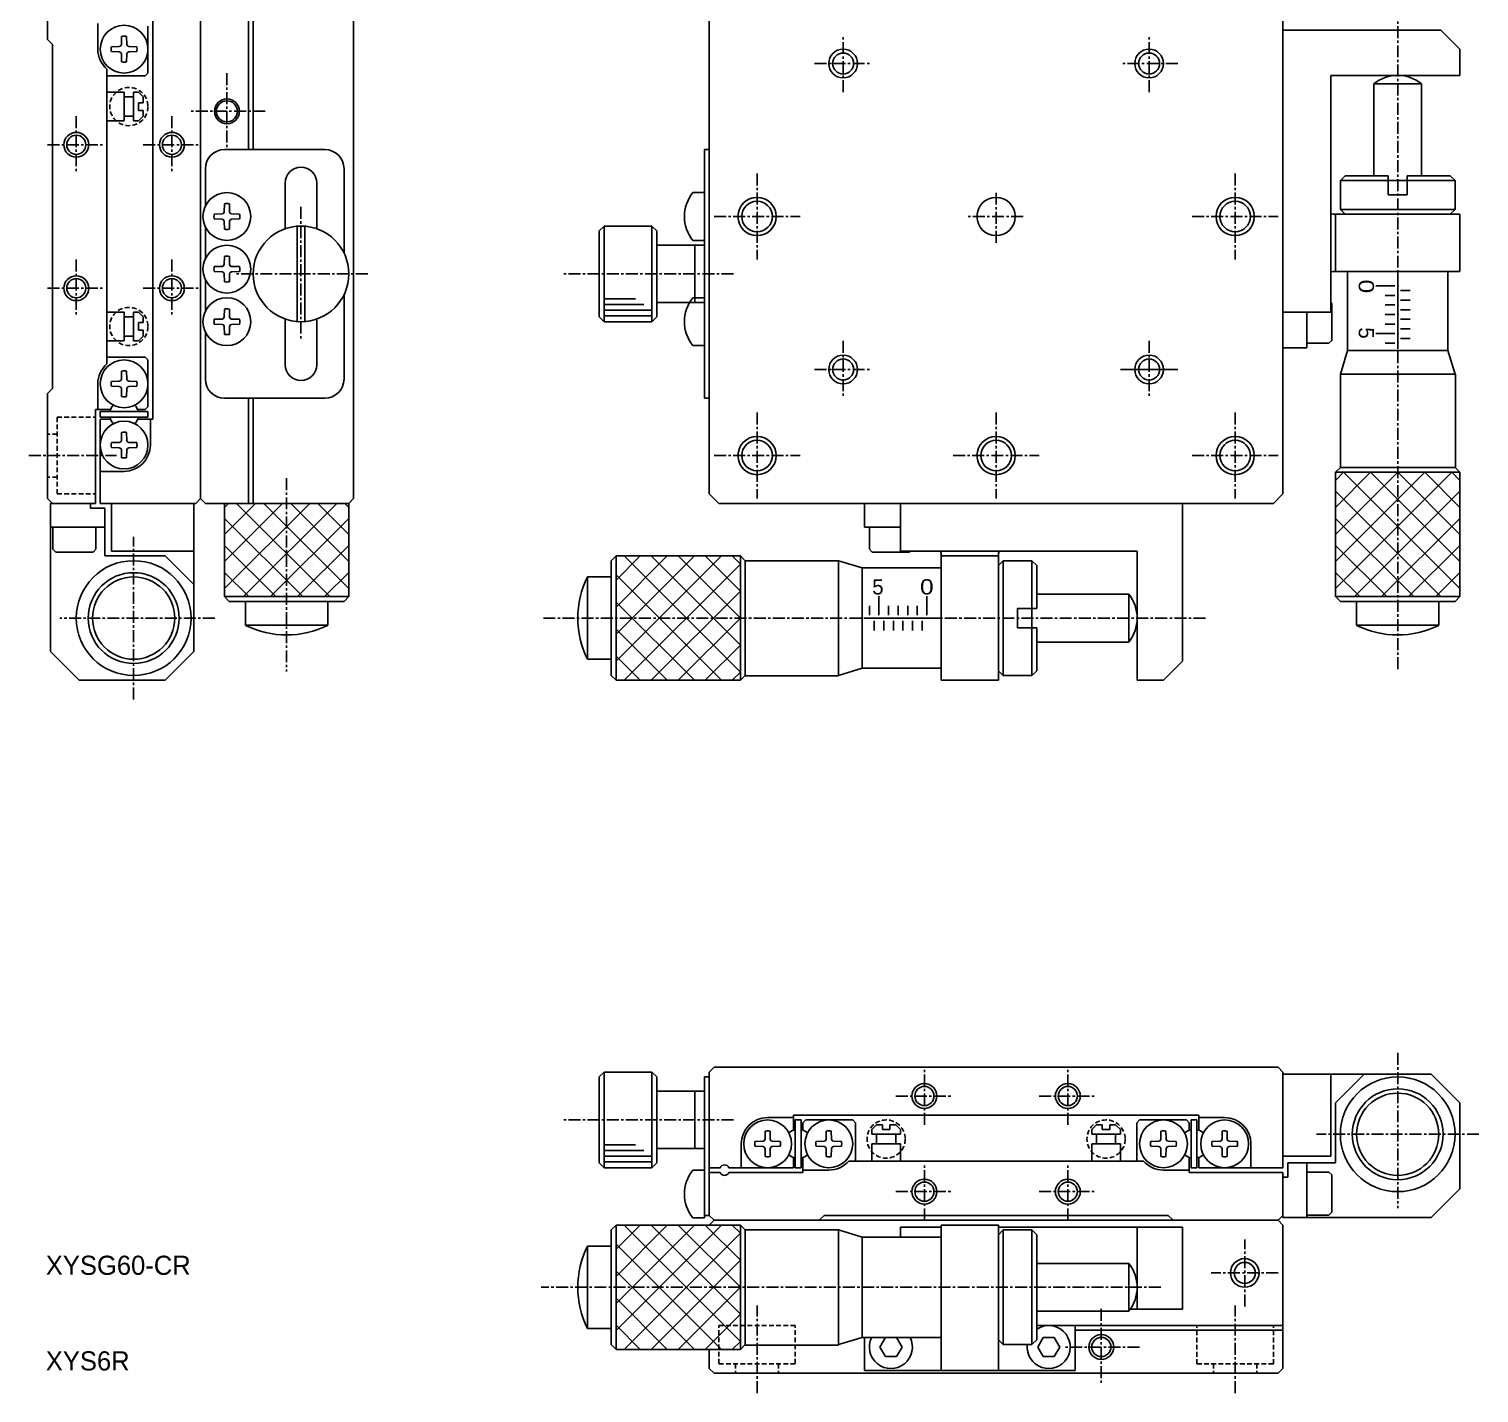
# Model space of a CAD drawing. Extents: x 119 to 455, y 76 to 303.
# Drawn here: x 119.4 to 271.1, y 76.4 to 219 of the extents above; entities that cross this region are included whole.
import ezdxf

# ---------------------------------------------------------------- set-up
doc = ezdxf.new("R2010")
doc.units = 0
doc.linetypes.add('CENTER', pattern=[2, 1.25, -0.25, 0.25, -0.25])
doc.linetypes.add('DASHED', pattern=[0.75, 0.5, -0.25])
doc.layers.get('0').update_dxf_attribs({"linetype": 'CONTINUOUS'})
doc.layers.add('CENTER', color=1, linetype='CENTER')

msp = doc.modelspace()

# ---------------------------------------------------------------- linework, layer by layer
at = {"color": 7, "linetype": 'CONTINUOUS'}
for p, q in [((142.35, 229.39), (142.35, 206.39)), ((142.85, 229.39), (142.85, 206.39)), ((121.35, 228.89), (121.35, 217.89)), ((137.35, 169.89), (137.35, 228.89)), ((137.35, 228.89), (137.35, 217.89)), ((153.35, 228.89), (153.35, 169.89)), ((190.55, 170.39), (190.55, 228.39)), ((250.55, 170.39), (250.55, 228.39)), ((132.35, 220.59), (132.35, 178.19)), ((126.6, 216.89), (126.6, 219.59)), ((131.85, 214.39), (131.85, 219.29)), ((267.05, 218.89), (250.55, 218.89)), ((269.05, 216.89), (267.05, 218.89)), ((121.35, 217.89), (121.85, 217.39)), ((121.85, 181.39), (121.85, 217.39)), ((128.85, 217.16), (128.03, 217.15)), ((128.85, 217.16), (129.02, 217.24)), ((129.08, 217.37), (129.02, 217.24)), ((129.08, 217.37), (129.09, 218.21)), ((129.63, 217.37), (129.61, 218.21)), ((129.63, 217.37), (129.69, 217.24)), ((129.85, 217.16), (129.69, 217.24)), ((129.85, 217.16), (130.68, 217.15)), ((269.05, 216.89), (269.05, 214.14)), ((128.85, 216.61), (128.03, 216.63)), ((128.85, 216.61), (129.02, 216.54)), ((129.08, 216.41), (129.02, 216.54)), ((129.08, 216.41), (129.09, 215.56)), ((129.63, 216.41), (129.61, 215.56)), ((129.63, 216.41), (129.69, 216.54)), ((129.85, 216.61), (129.69, 216.54)), ((129.85, 216.61), (130.68, 216.63)), ((127.55, 183.97), (127.55, 214.81)), ((131.55, 214.09), (127.55, 214.09)), ((131.55, 214.09), (131.85, 214.39)), ((255.55, 214.14), (255.55, 189.39)), ((255.55, 214.14), (269.05, 214.14)), ((127.55, 212.39), (129.35, 212.39)), ((129.35, 212.39), (129.35, 209.39)), ((130.85, 212.39), (130.35, 212.39)), ((130.35, 212.39), (130.35, 209.39)), ((130.85, 212.39), (131.35, 211.89)), ((265.05, 213.26), (260.05, 213.26)), ((260.05, 213.26), (260.05, 203.64)), ((265.05, 213.26), (265.05, 203.64)), ((130.35, 211.89), (129.35, 211.89)), ((130.85, 210.49), (130.85, 211.29)), ((131.35, 211.29), (130.85, 211.29)), ((131.35, 211.29), (131.35, 211.89)), ((129.35, 209.39), (127.55, 209.39)), ((129.35, 209.89), (130.35, 209.89)), ((130.85, 209.39), (130.35, 209.39)), ((131.35, 210.49), (130.85, 210.49)), ((130.85, 209.39), (131.35, 209.89)), ((131.35, 209.89), (131.35, 210.49)), ((150.35, 206.39), (139.85, 206.39)), ((190.05, 206.39), (190.05, 180.39)), ((190.05, 206.39), (190.55, 206.39)), ((137.85, 204.39), (137.85, 200.48)), ((152.35, 204.39), (152.35, 195.57)), ((257.05, 203.64), (256.55, 203.14)), ((261.55, 203.64), (257.05, 203.64)), ((261.55, 201.64), (261.55, 203.64)), ((268.05, 203.64), (263.55, 203.64)), ((263.55, 203.64), (263.55, 201.64)), ((268.05, 203.64), (268.55, 203.14)), ((146.2, 198.03), (146.2, 202.89)), ((149.5, 198.17), (149.5, 202.89)), ((190.05, 201.89), (188.83, 201.89)), ((261.55, 203.14), (256.55, 203.14)), ((256.55, 203.14), (256.55, 200.14)), ((263.55, 203.14), (261.55, 203.14)), ((268.55, 203.14), (263.55, 203.14)), ((268.55, 200.14), (268.55, 203.14)), ((139.83, 199.89), (139.84, 200.71)), ((140.38, 199.89), (140.36, 200.71)), ((263.55, 201.64), (261.55, 201.64)), ((139.62, 199.66), (138.78, 199.65)), ((139.62, 199.11), (138.78, 199.13)), ((139.62, 199.66), (139.76, 199.72)), ((139.62, 199.11), (139.76, 199.05)), ((139.83, 199.89), (139.76, 199.72)), ((139.83, 198.89), (139.76, 199.05)), ((139.83, 198.89), (139.84, 198.06)), ((140.38, 198.89), (140.36, 198.06)), ((140.38, 199.89), (140.45, 199.72)), ((140.38, 198.89), (140.45, 199.05)), ((140.59, 199.66), (140.45, 199.72)), ((140.59, 199.11), (140.45, 199.05)), ((140.59, 199.66), (141.43, 199.65)), ((140.59, 199.11), (141.43, 199.13)), ((256.05, 199.64), (269.05, 199.64)), ((256.05, 199.64), (256.05, 193.64)), ((268.55, 200.14), (256.55, 200.14)), ((257.05, 199.64), (256.55, 200.14)), ((268.55, 200.14), (268.05, 199.64)), ((269.05, 193.64), (269.05, 199.64)), ((137.85, 198.3), (137.85, 194.98)), ((147.45, 188.4), (147.45, 198.37)), ((148.25, 188.4), (148.25, 198.37)), ((179.05, 197.89), (179.55, 198.39)), ((179.05, 197.89), (179.05, 188.89)), ((179.55, 198.39), (179.55, 188.39)), ((184.55, 198.39), (179.55, 198.39)), ((184.55, 198.39), (184.55, 188.39)), ((184.55, 198.39), (185.05, 197.89)), ((185.05, 197.89), (185.05, 188.89)), ((190.05, 196.39), (185.05, 196.39)), ((190.05, 196.89), (188.83, 196.89)), ((189.05, 196.39), (189.05, 190.39)), ((139.62, 194.16), (138.78, 194.15)), ((139.62, 194.16), (139.76, 194.22)), ((139.83, 194.39), (139.76, 194.22)), ((139.83, 194.39), (139.84, 195.21)), ((140.38, 194.39), (140.36, 195.21)), ((140.38, 194.39), (140.45, 194.22)), ((140.59, 194.16), (140.45, 194.22)), ((140.59, 194.16), (141.43, 194.15)), ((137.85, 192.8), (137.85, 189.48)), ((139.62, 193.61), (138.78, 193.63)), ((139.62, 193.61), (139.76, 193.55)), ((139.83, 193.39), (139.76, 193.55)), ((139.83, 193.39), (139.84, 192.56)), ((140.38, 193.39), (140.36, 192.56)), ((140.38, 193.39), (140.45, 193.55)), ((140.59, 193.61), (140.45, 193.55)), ((140.59, 193.61), (141.43, 193.63)), ((256.05, 193.64), (269.05, 193.64)), ((257.3, 185.39), (257.3, 193.64)), ((262.55, 193.64), (262.55, 185.64)), ((267.8, 193.64), (267.8, 185.39)), ((152.35, 191.21), (152.35, 182.39)), ((262.25, 192.14), (260.25, 192.14)), ((262.25, 191.14), (261.25, 191.14)), ((262.85, 191.64), (263.85, 191.64)), ((139.83, 188.89), (139.84, 189.71)), ((140.38, 188.89), (140.36, 189.71)), ((190.05, 190.39), (185.05, 190.39)), ((190.05, 190.89), (188.83, 190.89)), ((255.65, 190.34), (255.55, 190.44)), ((255.65, 190.34), (255.65, 186.44)), ((261.25, 190.14), (262.25, 190.14)), ((262.85, 190.64), (263.85, 190.64)), ((262.85, 189.64), (263.85, 189.64)), ((129.35, 189.39), (127.55, 189.39)), ((129.35, 186.39), (129.35, 189.39)), ((129.35, 188.89), (130.35, 188.89)), ((130.85, 189.39), (130.35, 189.39)), ((130.35, 186.39), (130.35, 189.39)), ((130.85, 189.39), (131.35, 188.89)), ((131.35, 188.29), (130.85, 188.29)), ((130.85, 188.29), (130.85, 187.49)), ((131.35, 188.89), (131.35, 188.29)), ((139.62, 188.66), (138.78, 188.65)), ((139.62, 188.11), (138.78, 188.13)), ((139.62, 188.66), (139.76, 188.72)), ((139.62, 188.11), (139.76, 188.05)), ((139.83, 188.89), (139.76, 188.72)), ((139.83, 187.89), (139.76, 188.05)), ((140.38, 188.89), (140.45, 188.72)), ((140.38, 187.89), (140.45, 188.05)), ((140.59, 188.66), (140.45, 188.72)), ((140.59, 188.11), (140.45, 188.05)), ((140.59, 188.66), (141.43, 188.65)), ((140.59, 188.11), (141.43, 188.13)), ((146.2, 183.89), (146.2, 188.74)), ((149.5, 183.89), (149.5, 188.6)), ((179.55, 188.39), (179.05, 188.89)), ((184.55, 188.39), (179.55, 188.39)), ((185.05, 188.89), (184.55, 188.39)), ((255.55, 189.39), (250.55, 189.39)), ((253.05, 189.39), (253.05, 185.64)), ((261.25, 189.14), (262.25, 189.14)), ((261.25, 188.14), (262.25, 188.14)), ((262.85, 188.64), (263.85, 188.64)), ((130.35, 186.89), (129.35, 186.89)), ((131.35, 187.49), (130.85, 187.49)), ((130.85, 186.39), (131.35, 186.89)), ((131.35, 187.49), (131.35, 186.89)), ((137.85, 187.3), (137.85, 182.39)), ((139.83, 187.89), (139.84, 187.06)), ((140.38, 187.89), (140.36, 187.06)), ((260.25, 187.14), (262.25, 187.14)), ((262.85, 187.64), (263.85, 187.64)), ((262.85, 186.64), (263.85, 186.64)), ((127.55, 186.39), (129.35, 186.39)), ((130.85, 186.39), (130.35, 186.39)), ((190.05, 185.89), (188.83, 185.89)), ((253.05, 185.64), (250.55, 185.64)), ((253.05, 186.14), (255.35, 186.14)), ((255.35, 186.14), (255.65, 186.44)), ((257.3, 185.39), (256.55, 182.89)), ((267.8, 185.39), (257.3, 185.39)), ((261.25, 186.14), (262.25, 186.14)), ((267.8, 185.39), (268.55, 182.89)), ((131.55, 184.69), (127.55, 184.69)), ((131.55, 184.69), (131.85, 184.39)), ((131.85, 184.39), (131.85, 179.49)), ((128.85, 182.16), (128.03, 182.15)), ((128.85, 182.16), (129.02, 182.24)), ((129.08, 182.37), (129.02, 182.24)), ((129.08, 182.37), (129.09, 183.21)), ((129.63, 182.37), (129.61, 183.21)), ((129.63, 182.37), (129.69, 182.24)), ((129.85, 182.16), (129.69, 182.24)), ((129.85, 182.16), (130.68, 182.15)), ((239.55, 183.39), (233.55, 183.39)), ((256.55, 182.89), (256.55, 173.14)), ((256.55, 182.89), (268.55, 182.89)), ((268.59, 182.89), (268.59, 173.14)), ((121.85, 181.39), (121.35, 180.89)), ((121.35, 169.89), (121.35, 180.89)), ((126.6, 181.89), (126.6, 179.19)), ((128.85, 181.61), (128.03, 181.63)), ((128.85, 181.61), (129.02, 181.54)), ((129.08, 181.41), (129.02, 181.54)), ((129.08, 181.41), (129.09, 180.56)), ((129.63, 181.41), (129.61, 180.56)), ((129.63, 181.41), (129.69, 181.54)), ((129.85, 181.61), (129.69, 181.54)), ((129.85, 181.61), (130.68, 181.63)), ((137.35, 169.89), (137.35, 180.89)), ((126.35, 179.19), (127.94, 179.19)), ((126.35, 169.39), (126.35, 179.19)), ((126.85, 178.39), (126.85, 178.99)), ((126.85, 178.99), (131.85, 178.99)), ((131.55, 179.19), (130.77, 179.19)), ((131.55, 179.19), (131.85, 179.49)), ((131.85, 178.99), (131.85, 178.39)), ((150.35, 180.39), (139.85, 180.39)), ((142.35, 180.39), (142.35, 169.39)), ((142.85, 180.39), (142.85, 169.39)), ((190.05, 180.39), (190.55, 180.39)), ((126.85, 178.39), (131.85, 178.39)), ((126.85, 178.19), (127.94, 178.19)), ((126.85, 169.39), (126.85, 178.19)), ((132.35, 178.19), (130.77, 178.19)), ((132.1, 175.49), (132.1, 178.19)), ((129.08, 175.97), (129.02, 175.84)), ((129.08, 175.97), (129.09, 176.81)), ((129.63, 175.97), (129.61, 176.81)), ((129.63, 175.97), (129.69, 175.84)), ((128.85, 175.76), (128.03, 175.75)), ((128.85, 175.21), (128.03, 175.23)), ((128.85, 175.76), (129.02, 175.84)), ((128.85, 175.21), (129.02, 175.14)), ((129.08, 175.01), (129.02, 175.14)), ((129.08, 175.01), (129.09, 174.16)), ((129.63, 175.01), (129.61, 174.16)), ((129.63, 175.01), (129.69, 175.14)), ((129.85, 175.76), (129.69, 175.84)), ((129.85, 175.21), (129.69, 175.14)), ((129.85, 175.76), (130.68, 175.75)), ((129.85, 175.21), (130.68, 175.23)), ((256.05, 172.64), (256.55, 173.14)), ((256.55, 173.14), (268.55, 173.14)), ((268.55, 173.14), (269.05, 172.64)), ((129.35, 172.74), (126.85, 172.74)), ((269.05, 172.64), (256.05, 172.64)), ((256.05, 159.64), (256.05, 172.64)), ((269.05, 159.64), (269.05, 172.64)), ((121.35, 169.89), (121.85, 169.39)), ((136.85, 169.39), (137.35, 169.89)), ((137.35, 169.89), (137.85, 169.39)), ((152.85, 169.39), (153.35, 169.89)), ((191.55, 169.39), (190.55, 170.39)), ((249.55, 169.39), (250.55, 170.39)), ((121.65, 153.89), (121.65, 169.39)), ((126.35, 169.39), (121.65, 169.39)), ((125.85, 168.89), (125.85, 169.39)), ((125.85, 168.89), (127.35, 168.89)), ((126.85, 169.39), (136.85, 169.39)), ((127.35, 163.89), (127.35, 168.89)), ((128.05, 164.39), (128.05, 169.39)), ((136.65, 169.39), (136.65, 153.89)), ((152.85, 169.39), (137.85, 169.39)), ((139.85, 159.64), (139.85, 169.39)), ((152.85, 159.64), (152.85, 169.39)), ((249.55, 169.39), (191.55, 169.39)), ((206.8, 166.89), (206.8, 169.39)), ((210.55, 164.39), (210.55, 169.39)), ((240.05, 152.89), (240.05, 169.39)), ((127.35, 166.89), (121.65, 166.89)), ((121.9, 166.89), (121.9, 164.59)), ((126.4, 166.89), (126.4, 164.59)), ((210.55, 166.89), (206.8, 166.89)), ((207.3, 166.89), (207.3, 164.59)), ((122.2, 164.29), (121.9, 164.59)), ((122.2, 164.29), (126.1, 164.29)), ((126.4, 164.59), (126.1, 164.29)), ((133.65, 163.89), (127.35, 163.89)), ((128.05, 164.39), (136.65, 164.39)), ((133.65, 163.89), (136.65, 160.89)), ((180.3, 163.39), (180.8, 163.89)), ((180.8, 150.89), (180.8, 163.89)), ((180.8, 163.89), (193.8, 163.89)), ((193.8, 150.89), (193.8, 163.89)), ((193.8, 163.89), (194.3, 163.39)), ((207.3, 164.59), (207.6, 164.29)), ((211.5, 164.29), (207.6, 164.29)), ((235.3, 164.39), (210.55, 164.39)), ((211.5, 164.29), (211.6, 164.39)), ((214.8, 163.89), (214.8, 150.89)), ((220.8, 163.89), (214.8, 163.89)), ((220.8, 163.89), (220.8, 150.89)), ((235.3, 164.39), (235.3, 150.89)), ((180.3, 151.39), (180.3, 163.39)), ((194.3, 163.39), (194.3, 151.39)), ((204.05, 163.39), (194.3, 163.39)), ((206.55, 162.64), (204.05, 163.39)), ((204.05, 163.39), (204.05, 151.39)), ((206.55, 152.14), (206.55, 162.64)), ((206.55, 162.64), (214.8, 162.64)), ((220.8, 162.89), (221.3, 163.39)), ((221.3, 151.39), (221.3, 163.39)), ((224.3, 163.39), (221.3, 163.39)), ((224.3, 158.39), (224.3, 163.39)), ((224.8, 162.89), (224.3, 163.39)), ((224.8, 158.39), (224.8, 162.89)), ((177.8, 161.69), (177.8, 153.09)), ((180.3, 161.69), (177.8, 161.69)), ((139.85, 159.64), (152.85, 159.64)), ((139.85, 159.64), (140.35, 159.14)), ((152.35, 159.14), (152.85, 159.64)), ((208.3, 159.69), (208.3, 157.69)), ((213.3, 157.69), (213.3, 159.69)), ((234.42, 159.89), (224.8, 159.89)), ((234.42, 154.89), (234.42, 159.89)), ((269.05, 159.64), (256.05, 159.64)), ((256.55, 159.14), (256.05, 159.64)), ((269.05, 159.64), (268.55, 159.14)), ((140.35, 159.14), (152.35, 159.14)), ((142.05, 156.64), (142.05, 159.14)), ((150.65, 159.14), (150.65, 156.64)), ((207.3, 158.69), (207.3, 157.69)), ((209.3, 158.69), (209.3, 157.69)), ((210.3, 158.69), (210.3, 157.69)), ((211.3, 158.69), (211.3, 157.69)), ((212.3, 157.69), (212.3, 158.69)), ((222.8, 158.39), (224.8, 158.39)), ((222.8, 156.39), (222.8, 158.39)), ((224.3, 156.39), (224.3, 158.39)), ((268.55, 159.14), (256.55, 159.14)), ((258.25, 159.14), (258.25, 156.64)), ((266.85, 156.64), (266.85, 159.14)), ((150.65, 156.64), (142.05, 156.64)), ((214.8, 157.39), (206.8, 157.39)), ((207.8, 157.09), (207.8, 156.09)), ((208.8, 157.09), (208.8, 156.09)), ((209.8, 157.09), (209.8, 156.09)), ((210.8, 157.09), (210.8, 156.09)), ((211.8, 157.09), (211.8, 156.09)), ((212.8, 157.09), (212.8, 156.09)), ((224.8, 156.39), (222.8, 156.39)), ((224.3, 151.39), (224.3, 156.39)), ((224.8, 151.89), (224.8, 156.39)), ((258.25, 156.64), (266.85, 156.64)), ((234.42, 154.89), (224.8, 154.89)), ((121.65, 153.89), (124.65, 150.89)), ((133.65, 150.89), (136.65, 153.89)), ((177.8, 153.09), (180.3, 153.09)), ((206.55, 152.14), (204.05, 151.39)), ((214.8, 152.14), (206.55, 152.14)), ((221.3, 151.39), (220.8, 151.89)), ((224.8, 151.89), (224.3, 151.39)), ((238.05, 150.89), (240.05, 152.89)), ((133.65, 150.89), (124.65, 150.89)), ((180.8, 150.89), (180.3, 151.39)), ((180.8, 150.89), (193.8, 150.89)), ((194.3, 151.39), (193.8, 150.89)), ((204.05, 151.35), (194.3, 151.35)), ((214.8, 150.89), (220.8, 150.89)), ((221.3, 151.39), (224.3, 151.39)), ((238.05, 150.89), (235.3, 150.89)), ((179.05, 109.41), (179.55, 109.91)), ((179.05, 109.41), (179.05, 100.41)), ((179.55, 109.91), (179.55, 99.91)), ((184.55, 109.91), (179.55, 109.91)), ((184.55, 109.91), (184.55, 99.91)), ((184.55, 109.91), (185.05, 109.41)), ((185.05, 109.41), (185.05, 100.41)), ((190.05, 109.41), (190.55, 109.41)), ((190.05, 94.66), (190.05, 109.41)), ((190.55, 109.91), (191.05, 110.41)), ((190.55, 94.91), (190.55, 109.91)), ((250.05, 110.41), (191.05, 110.41)), ((250.55, 109.91), (250.05, 110.41)), ((250.55, 99.91), (250.55, 109.91)), ((250.55, 109.71), (266.05, 109.71)), ((255.55, 101.11), (255.55, 109.71)), ((256.05, 106.71), (259.05, 109.71)), ((269.05, 106.71), (266.05, 109.71)), ((190.05, 107.91), (185.05, 107.91)), ((189.05, 107.91), (189.05, 101.91)), ((256.05, 106.71), (256.05, 100.41)), ((269.05, 106.71), (269.05, 97.71)), ((196.65, 105.16), (199.35, 105.16)), ((199.35, 105.41), (199.35, 103.82)), ((199.35, 105.41), (241.75, 105.41)), ((199.55, 104.91), (200.15, 104.91)), ((199.55, 99.91), (199.55, 104.91)), ((200.15, 99.91), (200.15, 104.91)), ((200.35, 104.61), (200.65, 104.91)), ((205.55, 104.91), (200.65, 104.91)), ((205.85, 104.61), (205.55, 104.91)), ((235.25, 104.61), (235.55, 104.91)), ((235.55, 104.91), (240.45, 104.91)), ((240.75, 104.61), (240.45, 104.91)), ((240.95, 104.91), (241.55, 104.91)), ((240.95, 99.91), (240.95, 104.91)), ((241.55, 99.91), (241.55, 104.91)), ((241.75, 105.41), (241.75, 103.82)), ((244.45, 105.16), (241.75, 105.16)), ((196.38, 102.91), (196.39, 103.73)), ((196.93, 102.91), (196.91, 103.73)), ((200.35, 104.61), (200.35, 103.82)), ((202.78, 102.91), (202.79, 103.73)), ((203.33, 102.91), (203.31, 103.73)), ((205.85, 104.61), (205.85, 100.61)), ((207.55, 103.91), (208.05, 104.41)), ((207.55, 103.91), (207.55, 103.41)), ((207.55, 103.41), (210.55, 103.41)), ((208.65, 104.41), (208.05, 104.41)), ((208.05, 103.41), (208.05, 102.41)), ((208.65, 104.41), (208.65, 103.91)), ((209.45, 103.91), (208.65, 103.91)), ((210.05, 104.41), (209.45, 104.41)), ((209.45, 104.41), (209.45, 103.91)), ((210.55, 103.91), (210.05, 104.41)), ((210.05, 102.41), (210.05, 103.41)), ((210.55, 103.91), (210.55, 103.41)), ((230.55, 103.91), (231.05, 104.41)), ((230.55, 103.91), (230.55, 103.41)), ((233.55, 103.41), (230.55, 103.41)), ((231.05, 104.41), (231.65, 104.41)), ((231.05, 102.41), (231.05, 103.41)), ((231.65, 104.41), (231.65, 103.91)), ((231.65, 103.91), (232.45, 103.91)), ((232.45, 104.41), (233.05, 104.41)), ((232.45, 104.41), (232.45, 103.91)), ((233.55, 103.91), (233.05, 104.41)), ((233.05, 103.41), (233.05, 102.41)), ((233.55, 103.91), (233.55, 103.41)), ((235.25, 104.61), (235.25, 100.61)), ((237.78, 102.91), (237.79, 103.73)), ((238.33, 102.91), (238.31, 103.73)), ((240.75, 104.61), (240.75, 103.82)), ((244.18, 102.91), (244.19, 103.73)), ((244.73, 102.91), (244.71, 103.73)), ((190.05, 101.91), (185.05, 101.91)), ((193.9, 102.41), (193.9, 99.91)), ((196.17, 102.68), (195.33, 102.67)), ((196.17, 102.13), (195.33, 102.15)), ((196.17, 102.68), (196.3, 102.74)), ((196.17, 102.13), (196.3, 102.07)), ((196.38, 102.91), (196.3, 102.74)), ((196.38, 101.91), (196.3, 102.07)), ((196.38, 101.91), (196.39, 101.08)), ((196.93, 101.91), (196.91, 101.08)), ((196.93, 102.91), (197, 102.74)), ((196.93, 101.91), (197, 102.07)), ((197.13, 102.68), (197, 102.74)), ((197.13, 102.13), (197, 102.07)), ((197.13, 102.68), (197.98, 102.67)), ((197.13, 102.13), (197.98, 102.15)), ((202.57, 102.68), (201.73, 102.67)), ((202.57, 102.13), (201.73, 102.15)), ((202.57, 102.68), (202.7, 102.74)), ((202.57, 102.13), (202.7, 102.07)), ((202.78, 102.91), (202.7, 102.74)), ((202.78, 101.91), (202.7, 102.07)), ((202.78, 101.91), (202.79, 101.08)), ((203.33, 101.91), (203.31, 101.08)), ((203.33, 102.91), (203.4, 102.74)), ((203.33, 101.91), (203.4, 102.07)), ((203.53, 102.68), (203.4, 102.74)), ((203.53, 102.13), (203.4, 102.07)), ((203.53, 102.68), (204.38, 102.67)), ((203.53, 102.13), (204.38, 102.15)), ((207.55, 102.41), (210.55, 102.41)), ((207.55, 100.61), (207.55, 102.41)), ((210.55, 102.41), (210.55, 100.61)), ((233.55, 102.41), (230.55, 102.41)), ((230.55, 102.41), (230.55, 100.61)), ((233.55, 100.61), (233.55, 102.41)), ((237.57, 102.68), (236.73, 102.67)), ((237.57, 102.13), (236.73, 102.15)), ((237.57, 102.68), (237.7, 102.74)), ((237.57, 102.13), (237.7, 102.07)), ((237.78, 102.91), (237.7, 102.74)), ((237.78, 101.91), (237.7, 102.07)), ((237.78, 101.91), (237.79, 101.08)), ((238.33, 101.91), (238.31, 101.08)), ((238.33, 102.91), (238.4, 102.74)), ((238.33, 101.91), (238.4, 102.07)), ((238.53, 102.68), (238.4, 102.74)), ((238.53, 102.13), (238.4, 102.07)), ((238.53, 102.68), (239.38, 102.67)), ((238.53, 102.13), (239.38, 102.15)), ((243.97, 102.68), (243.13, 102.67)), ((243.97, 102.13), (243.13, 102.15)), ((243.97, 102.68), (244.1, 102.74)), ((243.97, 102.13), (244.1, 102.07)), ((244.18, 102.91), (244.1, 102.74)), ((244.18, 101.91), (244.1, 102.07)), ((244.18, 101.91), (244.19, 101.08)), ((244.73, 101.91), (244.71, 101.08)), ((244.73, 102.91), (244.8, 102.74)), ((244.73, 101.91), (244.8, 102.07)), ((244.93, 102.68), (244.8, 102.74)), ((244.93, 102.13), (244.8, 102.07)), ((244.93, 102.68), (245.78, 102.67)), ((244.93, 102.13), (245.78, 102.15)), ((247.2, 102.41), (247.2, 99.91)), ((179.55, 99.91), (179.05, 100.41)), ((185.05, 100.41), (184.55, 99.91)), ((199.35, 99.91), (199.35, 100.99)), ((200.35, 99.41), (200.35, 100.99)), ((235.97, 100.61), (205.13, 100.61)), ((240.75, 99.41), (240.75, 100.99)), ((241.75, 99.91), (241.75, 100.99)), ((255.55, 101.11), (250.55, 101.11)), ((251.05, 98.91), (251.05, 100.41)), ((256.05, 100.41), (251.05, 100.41)), ((253.05, 100.41), (253.05, 94.71)), ((184.55, 99.91), (179.55, 99.91)), ((190.05, 99.66), (188.83, 99.66)), ((190.55, 99.91), (191.69, 99.91)), ((190.55, 99.41), (191.69, 99.41)), ((199.35, 99.91), (192.61, 99.91)), ((200.35, 99.41), (192.61, 99.41)), ((200.15, 99.91), (199.55, 99.91)), ((203.05, 99.66), (200.35, 99.66)), ((238.05, 99.66), (240.75, 99.66)), ((250.55, 99.41), (240.75, 99.41)), ((241.55, 99.91), (240.95, 99.91)), ((250.55, 99.91), (241.75, 99.91)), ((250.55, 99.41), (250.55, 94.71)), ((251.05, 98.91), (250.55, 98.91)), ((253.05, 99.46), (255.35, 99.46)), ((255.35, 99.46), (255.65, 99.16)), ((255.65, 95.26), (255.65, 99.16)), ((266.05, 94.71), (269.05, 97.71)), ((190.05, 94.66), (188.83, 94.66)), ((190.05, 94.91), (190.55, 94.91)), ((191.05, 94.41), (190.55, 94.91)), ((191.05, 94.41), (190.55, 93.91)), ((191.05, 94.41), (250.05, 94.41)), ((191.05, 94.41), (202.05, 94.41)), ((202.05, 94.41), (202.55, 94.91)), ((238.55, 94.91), (202.55, 94.91)), ((238.55, 94.91), (239.05, 94.41)), ((250.05, 94.41), (239.05, 94.41)), ((250.05, 94.41), (250.55, 94.91)), ((250.55, 93.91), (250.05, 94.41)), ((266.05, 94.71), (250.55, 94.71)), ((253.05, 94.96), (255.35, 94.96)), ((255.65, 95.26), (255.35, 94.96)), ((180.3, 93.41), (180.8, 93.91)), ((180.3, 81.41), (180.3, 93.41)), ((180.8, 80.91), (180.8, 93.91)), ((180.8, 93.91), (193.8, 93.91)), ((193.8, 80.91), (193.8, 93.91)), ((193.8, 93.91), (194.3, 93.41)), ((194.3, 93.41), (194.3, 81.41)), ((204.05, 93.41), (194.3, 93.41)), ((206.55, 92.66), (204.05, 93.41)), ((204.05, 93.41), (204.05, 81.41)), ((206.55, 82.16), (206.55, 92.66)), ((206.55, 92.66), (214.8, 92.66)), ((210.55, 92.66), (210.55, 93.71)), ((214.8, 93.71), (210.55, 93.71)), ((214.8, 78.71), (214.8, 93.91)), ((214.8, 93.91), (220.8, 93.91)), ((220.8, 93.91), (220.8, 78.71)), ((240.05, 93.71), (220.8, 93.71)), ((220.8, 92.91), (221.3, 93.41)), ((221.3, 81.41), (221.3, 93.41)), ((224.3, 93.41), (221.3, 93.41)), ((224.3, 93.41), (224.3, 81.41)), ((224.8, 92.91), (224.3, 93.41)), ((224.8, 81.91), (224.8, 92.91)), ((235.3, 93.71), (235.3, 85.11)), ((240.05, 85.11), (240.05, 93.71)), ((250.55, 93.91), (250.55, 78.91)), ((177.8, 91.71), (177.8, 83.11)), ((180.3, 91.71), (177.8, 91.71)), ((234.42, 89.91), (224.8, 89.91)), ((234.42, 84.91), (234.42, 89.91)), ((240.05, 85.11), (234.57, 85.11)), ((234.42, 84.91), (224.8, 84.91)), ((250.55, 83.41), (224.8, 83.41)), ((228.8, 78.71), (228.8, 83.41)), ((177.8, 83.11), (180.3, 83.11)), ((206.55, 82.16), (204.05, 81.41)), ((214.8, 82.16), (206.55, 82.16)), ((206.8, 78.71), (206.8, 82.16)), ((208.4, 81.16), (208.97, 82.16)), ((208.97, 82.16), (210.13, 82.16)), ((210.13, 82.16), (210.71, 81.16)), ((220.8, 81.91), (221.3, 81.41)), ((224.3, 81.41), (224.8, 81.91)), ((225.47, 82.16), (224.9, 81.16)), ((226.63, 82.16), (225.47, 82.16)), ((227.21, 81.16), (226.63, 82.16)), ((250.55, 82.91), (228.8, 82.91)), ((180.8, 80.91), (180.3, 81.41)), ((180.8, 80.91), (193.8, 80.91)), ((190.55, 78.91), (190.55, 80.91)), ((194.3, 81.41), (193.8, 80.91)), ((204.05, 81.37), (194.3, 81.37)), ((208.97, 80.16), (208.4, 81.16)), ((210.71, 81.16), (210.13, 80.16)), ((224.3, 81.41), (221.3, 81.41)), ((224.9, 81.16), (225.47, 80.16)), ((226.63, 80.16), (227.21, 81.16)), ((191.05, 78.41), (190.55, 78.91)), ((190.55, 78.91), (191.05, 78.41)), ((210.13, 80.16), (208.97, 80.16)), ((225.47, 80.16), (226.63, 80.16)), ((250.05, 78.41), (250.55, 78.91)), ((250.05, 78.41), (250.55, 78.91)), ((191.05, 78.41), (250.05, 78.41)), ((228.8, 78.71), (206.8, 78.71))]:
    msp.add_line(p, q, dxfattribs=at)
at = {"color": 3, "linetype": 'CONTINUOUS'}
for p, q in [((182.82, 190.79), (179.55, 190.79)), ((183.69, 190.19), (179.55, 190.19)), ((184.55, 189.59), (179.55, 189.59)), ((184.55, 188.99), (179.55, 188.99)), ((256.89, 172.64), (256.05, 171.79)), ((259.72, 172.64), (256.05, 168.97)), ((262.55, 172.64), (256.05, 166.14)), ((265.38, 172.64), (256.05, 163.31)), ((268.21, 172.64), (256.05, 160.48)), ((269.05, 160.48), (256.89, 172.64)), ((269.05, 163.31), (259.72, 172.64)), ((269.05, 166.14), (262.55, 172.64)), ((269.05, 168.97), (265.38, 172.64)), ((269.05, 171.79), (268.21, 172.64)), ((267.07, 159.64), (256.05, 170.65)), ((269.05, 170.65), (258.04, 159.64)), ((139.85, 160.48), (148.76, 169.39)), ((139.85, 163.31), (145.93, 169.39)), ((139.85, 166.14), (143.1, 169.39)), ((139.85, 168.97), (140.28, 169.39)), ((141.12, 169.39), (150.87, 159.64)), ((141.84, 159.64), (151.59, 169.39)), ((143.95, 169.39), (152.85, 160.48)), ((146.78, 169.39), (152.85, 163.31)), ((149.6, 169.39), (152.85, 166.14)), ((152.43, 169.39), (152.85, 168.97)), ((139.85, 167.82), (148.04, 159.64)), ((144.67, 159.64), (152.85, 167.82)), ((264.24, 159.64), (256.05, 167.82)), ((269.05, 167.82), (260.86, 159.64)), ((139.85, 165), (145.21, 159.64)), ((147.5, 159.64), (152.85, 165)), ((180.8, 152.87), (191.82, 163.89)), ((180.8, 155.7), (188.99, 163.89)), ((180.8, 158.53), (186.16, 163.89)), ((180.8, 161.36), (183.33, 163.89)), ((193.8, 151.73), (181.64, 163.89)), ((193.8, 154.56), (184.47, 163.89)), ((193.8, 157.39), (187.3, 163.89)), ((193.8, 160.22), (190.13, 163.89)), ((193.8, 163.04), (192.96, 163.89)), ((261.41, 159.64), (256.05, 165)), ((269.05, 165), (263.69, 159.64)), ((181.64, 150.89), (193.8, 163.04)), ((139.85, 162.17), (142.38, 159.64)), ((150.32, 159.64), (152.85, 162.17)), ((191.82, 150.89), (180.8, 161.9)), ((258.58, 159.64), (256.05, 162.17)), ((269.05, 162.17), (266.52, 159.64)), ((184.47, 150.89), (193.8, 160.22)), ((188.99, 150.89), (180.8, 159.07)), ((186.16, 150.89), (180.8, 156.25)), ((187.3, 150.89), (193.8, 157.39)), ((183.33, 150.89), (180.8, 153.42)), ((190.13, 150.89), (193.8, 154.56)), ((192.96, 150.89), (193.8, 151.73)), ((182.82, 102.31), (179.55, 102.31)), ((183.69, 101.71), (179.55, 101.71)), ((184.55, 101.11), (179.55, 101.11)), ((184.55, 100.51), (179.55, 100.51)), ((180.8, 82.89), (191.82, 93.91)), ((180.8, 85.72), (188.99, 93.91)), ((180.8, 88.55), (186.16, 93.91)), ((180.8, 91.38), (183.33, 93.91)), ((193.8, 81.75), (181.64, 93.91)), ((181.64, 80.91), (193.8, 93.06)), ((193.8, 84.58), (184.47, 93.91)), ((193.8, 87.41), (187.3, 93.91)), ((193.8, 90.24), (190.13, 93.91)), ((193.8, 93.06), (192.96, 93.91)), ((191.82, 80.91), (180.8, 91.92)), ((184.47, 80.91), (193.8, 90.24)), ((188.99, 80.91), (180.8, 89.09)), ((187.3, 80.91), (193.8, 87.41)), ((186.16, 80.91), (180.8, 86.27)), ((183.33, 80.91), (180.8, 83.44)), ((190.13, 80.91), (193.8, 84.58)), ((192.96, 80.91), (193.8, 81.75))]:
    msp.add_line(p, q, dxfattribs=at)
at = {"color": 3, "linetype": 'DASHED'}
for p, q in [((122.35, 178.39), (126.35, 178.39)), ((122.35, 170.39), (122.35, 178.39)), ((122.35, 176.64), (121.35, 176.64)), ((122.35, 172.14), (121.35, 172.14)), ((122.35, 170.39), (126.35, 170.39)), ((191.55, 79.42), (191.55, 83.41)), ((199.55, 83.41), (191.55, 83.41)), ((199.55, 79.42), (199.55, 83.41)), ((241.55, 79.4), (241.55, 83.41)), ((249.55, 79.4), (249.55, 83.41)), ((191.55, 79.41), (199.55, 79.41)), ((193.3, 79.41), (193.3, 78.41)), ((197.8, 79.41), (197.8, 78.41)), ((241.55, 79.41), (249.55, 79.41)), ((243.3, 79.41), (243.3, 78.41)), ((247.8, 79.41), (247.8, 78.41))]:
    msp.add_line(p, q, dxfattribs=at)
at = {"color": 7, "linetype": 'CONTINUOUS'}
for centre, radius in [((129.35, 216.89), 2.5), ((204.55, 215.39), 1.1), ((236.55, 215.39), 1.1), ((140.1, 210.39), 1.1), ((124.35, 206.89), 1), ((134.35, 206.89), 1), ((140.1, 199.39), 2.5), ((195.55, 199.39), 1.6), ((220.55, 199.39), 2), ((245.55, 199.39), 1.6), ((147.85, 193.39), 5), ((140.1, 193.89), 2.5), ((124.35, 191.89), 1), ((134.35, 191.89), 1), ((140.1, 188.39), 2.5), ((129.35, 181.89), 2.5), ((204.55, 183.39), 1.1), ((236.55, 183.39), 1.1), ((129.35, 175.49), 2.5), ((195.55, 174.39), 1.6), ((220.55, 174.39), 1.6), ((245.55, 174.39), 1.6), ((130.35, 157.39), 6), ((130.35, 157.39), 4.75), ((130.35, 157.39), 4.3), ((262.55, 103.41), 6), ((213.05, 107.41), 1), ((228.05, 107.41), 1), ((262.55, 103.41), 4.75), ((262.55, 103.41), 4.3), ((196.65, 102.41), 2.5), ((203.05, 102.41), 2.5), ((238.05, 102.41), 2.5), ((244.45, 102.41), 2.5), ((213.05, 97.41), 1), ((228.05, 97.41), 1), ((246.55, 88.91), 1.1), ((231.55, 81.16), 1)]:
    msp.add_circle(centre, radius, dxfattribs=at)
at = {"color": 3, "linetype": 'CONTINUOUS'}
for centre, radius in [((204.55, 215.39), 1.5), ((236.55, 215.39), 1.5), ((140.1, 210.39), 1.3), ((124.35, 206.89), 1.3), ((134.35, 206.89), 1.3), ((195.55, 199.39), 2), ((245.55, 199.39), 2), ((124.35, 191.89), 1.3), ((134.35, 191.89), 1.3), ((204.55, 183.39), 1.5), ((236.55, 183.39), 1.5), ((195.55, 174.39), 2), ((220.55, 174.39), 2), ((245.55, 174.39), 2), ((213.05, 107.41), 1.3), ((228.05, 107.41), 1.3), ((213.05, 97.41), 1.3), ((228.05, 97.41), 1.3), ((246.55, 88.91), 1.5), ((231.55, 81.16), 1.3)]:
    msp.add_circle(centre, radius, dxfattribs=at)
at = {"color": 3, "linetype": 'DASHED'}
for centre in [(129.85, 210.89), (129.85, 187.89), (209.05, 102.91), (232.05, 102.91)]:
    msp.add_circle(centre, 2, dxfattribs=at)
at = {"color": 7, "linetype": 'CONTINUOUS'}
for centre, radius, start, end in [((129.35, 216.89), 2.75, 180, 229.1149), ((129.35, 216.89), 1.35, 168.8959, 191.1041), ((129.35, 216.89), 1.35, 78.8959, 101.1041), ((129.35, 216.89), 1.35, 348.8959, 11.1041), ((129.35, 216.89), 1.35, 258.8959, 281.1041), ((262.55, 210.14), 4, 51.3178, 128.6822), ((139.85, 204.39), 2, 90, 180), ((150.35, 204.39), 2, 0, 90), ((147.85, 202.89), 1.65, 0, 180), ((191.95, 199.39), 4, 141.3178, 218.6822), ((140.1, 199.39), 1.35, 78.8959, 101.1041), ((140.1, 199.39), 1.35, 168.8959, 191.1041), ((140.1, 199.39), 1.35, 348.8959, 11.1041), ((256.05, 202.64), 3, 260.4059, 270), ((140.1, 199.39), 1.35, 258.8959, 281.1041), ((140.1, 193.89), 1.35, 168.8959, 191.1041), ((140.1, 193.89), 1.35, 78.8959, 101.1041), ((140.1, 193.89), 1.35, 348.8959, 11.1041), ((256.05, 190.64), 3, 90, 99.5941), ((140.1, 193.89), 1.35, 258.8959, 281.1041), ((140.1, 188.39), 1.35, 78.8959, 101.1041), ((191.95, 188.39), 4, 141.3178, 218.6822), ((140.1, 188.39), 1.35, 168.8959, 191.1041), ((140.1, 188.39), 1.35, 348.8959, 11.1041), ((140.1, 188.39), 1.35, 258.8959, 281.1041), ((129.35, 181.89), 2.75, 130.8851, 180), ((147.85, 183.89), 1.65, 180, 0), ((129.35, 181.89), 1.35, 168.8959, 191.1041), ((129.35, 181.89), 1.35, 78.8959, 101.1041), ((129.35, 181.89), 1.35, 348.8959, 11.1041), ((139.85, 182.39), 2, 180, 270), ((150.35, 182.39), 2, 270, 0), ((129.35, 181.89), 1.35, 258.8959, 281.1041), ((129.35, 178.69), 1.5, 139.4584, 168.463), ((129.35, 178.69), 1.5, 11.537, 40.5416), ((129.35, 178.69), 1.5, 191.537, 220.5416), ((129.35, 178.69), 1.5, 319.4584, 348.4631), ((129.35, 175.49), 1.35, 78.8959, 101.1041), ((129.35, 175.49), 1.35, 168.8959, 191.1041), ((129.35, 175.49), 2.75, 270, 0), ((129.35, 175.49), 1.35, 348.8959, 11.1041), ((129.35, 175.49), 1.35, 258.8959, 281.1041), ((211.8, 163.89), 3, 0, 9.5941), ((223.8, 163.89), 3, 170.4059, 180), ((186.55, 157.39), 9.75, 153.8162, 206.1838), ((231.3, 157.39), 4, 321.3178, 38.6822), ((146.35, 165.38), 9.75, 243.8162, 296.1838), ((262.55, 165.38), 9.75, 243.8162, 296.1838), ((196.65, 102.41), 2.75, 90, 180), ((244.45, 102.41), 2.75, 0, 90), ((196.65, 102.41), 1.35, 78.8959, 101.1041), ((199.85, 102.41), 1.5, 101.537, 130.5416), ((199.85, 102.41), 1.5, 49.4584, 78.4631), ((203.05, 102.41), 1.35, 78.8959, 101.1041), ((238.05, 102.41), 1.35, 78.8959, 101.1041), ((241.25, 102.41), 1.5, 101.537, 130.5416), ((241.25, 102.41), 1.5, 49.4584, 78.4631), ((244.45, 102.41), 1.35, 78.8959, 101.1041), ((196.65, 102.41), 1.35, 168.8959, 191.1041), ((196.65, 102.41), 1.35, 348.8959, 11.1041), ((203.05, 102.41), 1.35, 168.8959, 191.1041), ((203.05, 102.41), 1.35, 348.8959, 11.1041), ((238.05, 102.41), 1.35, 168.8959, 191.1041), ((238.05, 102.41), 1.35, 348.8959, 11.1041), ((244.45, 102.41), 1.35, 168.8959, 191.1041), ((244.45, 102.41), 1.35, 348.8959, 11.1041), ((192.15, 99.71), 0.5, 23.5782, 156.4218), ((196.65, 102.41), 1.35, 258.8959, 281.1041), ((199.85, 102.41), 1.5, 229.4584, 258.463), ((199.85, 102.41), 1.5, 281.537, 310.5416), ((203.05, 102.41), 1.35, 258.8959, 281.1041), ((203.05, 102.41), 2.75, 270, 319.1149), ((238.05, 102.41), 2.75, 220.8851, 270), ((238.05, 102.41), 1.35, 258.8959, 281.1041), ((241.25, 102.41), 1.5, 229.4584, 258.463), ((241.25, 102.41), 1.5, 281.537, 310.5416), ((244.45, 102.41), 1.35, 258.8959, 281.1041), ((191.95, 97.16), 4, 141.3178, 218.6822), ((192.15, 99.61), 0.5, 203.5782, 336.4218), ((186.55, 87.41), 9.75, 153.8162, 206.1838), ((231.3, 87.41), 4, 321.3178, 38.6822), ((226.05, 81.16), 2.25, 173.6206, 123.749), ((209.55, 81.16), 2.25, 153.6122, 26.3878)]:
    msp.add_arc(centre, radius, start, end, dxfattribs=at)
at = {"layer": 'CENTER', "color": 1, "linetype": 'CENTER'}
for p, q in [((262.55, 221.29), (262.55, 151.81)), ((204.55, 212.39), (204.55, 218.39)), ((236.55, 212.39), (236.55, 218.39)), ((201.55, 215.39), (207.55, 215.39)), ((239.55, 215.39), (233.55, 215.39)), ((140.1, 214.39), (140.1, 206.39)), ((124.35, 209.89), (124.35, 203.89)), ((134.35, 209.89), (134.35, 203.89)), ((144.1, 210.39), (136.1, 210.39)), ((121.35, 206.89), (127.35, 206.89)), ((131.35, 206.89), (137.35, 206.89)), ((195.55, 203.89), (195.55, 194.89)), ((245.55, 203.89), (245.55, 194.89)), ((220.55, 196.63), (220.55, 202.04)), ((147.85, 200.39), (147.85, 186.39)), ((191.05, 199.39), (200.05, 199.39)), ((223.37, 199.39), (217.42, 199.39)), ((241.05, 199.39), (250.05, 199.39)), ((124.35, 194.89), (124.35, 188.89)), ((134.35, 194.89), (134.35, 188.89)), ((154.85, 193.39), (140.85, 193.39)), ((193.08, 193.39), (175.18, 193.39)), ((121.35, 191.89), (127.35, 191.89)), ((131.35, 191.89), (137.35, 191.89)), ((204.55, 186.39), (204.55, 180.39)), ((236.55, 186.39), (236.55, 180.39)), ((201.55, 183.39), (207.55, 183.39)), ((195.55, 178.89), (195.55, 169.89)), ((220.55, 178.89), (220.55, 169.89)), ((245.55, 178.89), (245.55, 169.89)), ((119.4, 174.39), (128.55, 174.39)), ((191.05, 174.39), (200.05, 174.39)), ((216.05, 174.39), (225.05, 174.39)), ((241.05, 174.39), (250.05, 174.39)), ((146.35, 172.02), (146.35, 151.81)), ((130.35, 148.89), (130.35, 165.89)), ((138.85, 157.39), (122.62, 157.39)), ((242.45, 157.39), (172.97, 157.39)), ((262.55, 111.91), (262.55, 95.67)), ((213.05, 104.41), (213.05, 110.41)), ((228.05, 104.41), (228.05, 110.41)), ((210.05, 107.41), (216.05, 107.41)), ((225.05, 107.41), (231.05, 107.41)), ((193.08, 104.91), (175.18, 104.91)), ((271.05, 103.41), (254.05, 103.41)), ((213.05, 94.41), (213.05, 100.41)), ((228.05, 94.41), (228.05, 100.41)), ((210.05, 97.41), (216.05, 97.41)), ((225.05, 97.41), (231.05, 97.41)), ((246.55, 85.41), (246.55, 92.41)), ((250.05, 88.91), (243.05, 88.91)), ((237.78, 87.41), (172.97, 87.41)), ((195.55, 76.35), (195.55, 85.5)), ((231.55, 85.16), (231.55, 77.16)), ((245.55, 76.35), (245.55, 85.5)), ((235.55, 81.16), (227.55, 81.16))]:
    msp.add_line(p, q, dxfattribs=at)

# ---------------------------------------------------------------- texts
at = {"color": 7, "linetype": 'CONTINUOUS', "width": 1.2}
msp.add_text('0', height=1.6, rotation=270, dxfattribs=at).set_placement((258.47, 192.8))
at = {"color": 7, "linetype": 'CONTINUOUS'}
msp.add_text('5', height=1.6, rotation=270, dxfattribs=at).set_placement((258.47, 187.8))
msp.add_text('5', height=1.6, dxfattribs=at).set_placement((207.59, 159.86))
at = {"color": 7, "linetype": 'CONTINUOUS', "width": 1.2}
msp.add_text('0', height=1.6, dxfattribs=at).set_placement((212.59, 159.86))
for s, p in [('XYSG60-CR', (121.16, 88.71)), ('XYS6R', (121.16, 78.71))]:
    msp.add_text(s, height=2).set_placement(p)

doc.saveas('drawing.dxf')
